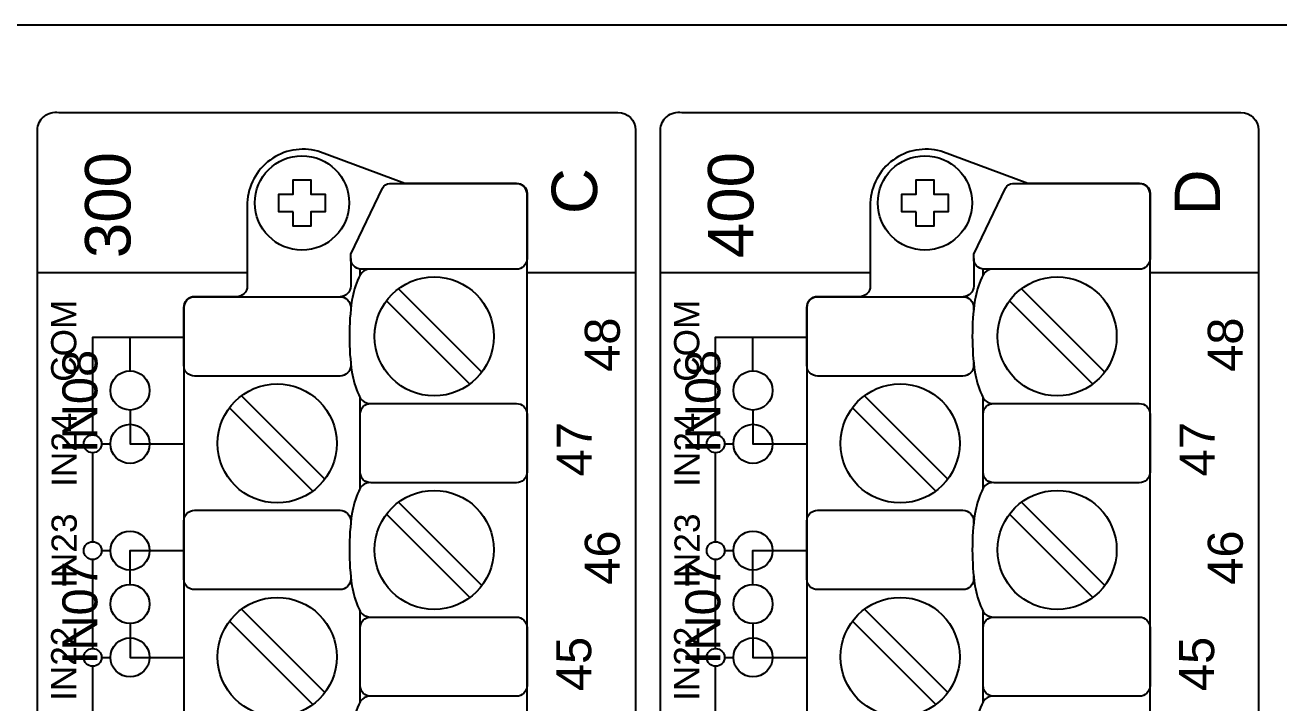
# Model space of a CAD drawing. Extents: x 1 to 47.7, y 0.3 to 34.2.
# Drawn here: x 35.004 to 38.526, y 18.67 to 20.575 of the extents above; entities that cross this region are included whole.
import ezdxf

# ---------------------------------------------------------------- set-up
doc = ezdxf.new("R2010")
doc.units = 0
doc.header["$MEASUREMENT"] = 0
for name, color, linetype in [('5_1__0__EMPTY', 7, 'CONTINUOUS'), ('5_2__2___8__OPTOISO_IND_LS', 7, 'CONTINUOUS'), ('5_3__7___8__OPTOISO_IND_LS', 7, 'CONTINUOUS'), ('5_4__4___24__OPTOISO_LS_IN', 7, 'CONTINUOUS'), ('5_5__D___24__OPTOISO_LS_IN', 7, 'CONTINUOUS'), ('5_6__8___8__OPTOISO_IND_LS', 7, 'CONTINUOUS'), ('6_1__0__EMPTY', 7, 'CONTINUOUS'), ('6_2__2___8__OPTOISO_IND_LS', 7, 'CONTINUOUS'), ('6_3__7___8__OPTOISO_IND_LS', 7, 'CONTINUOUS'), ('6_4__4___24__OPTOISO_LS_IN', 7, 'CONTINUOUS'), ('6_5__D___24__OPTOISO_LS_IN', 7, 'CONTINUOUS'), ('6_6__8___8__OPTOISO_IND_LS', 7, 'CONTINUOUS'), ('7_0______DWG_', 7, 'CONTINUOUS')]:
    doc.layers.add(name, color=color, linetype=linetype)
doc.styles.add('ARIAL', font='arial.ttf')

msp = doc.modelspace()

# ---------------------------------------------------------------- linework, layer by layer
at = {"layer": '5_1__0__EMPTY'}
msp.add_lwpolyline([(35.4497, 19.7815), (35.4497, 14.8004, 0.414215), (35.4797, 14.7704), (35.7925, 14.7705), (36.0373, 14.6796, 0.47859), (36.2358, 14.8246), (36.2358, 15.058, -0.414214), (36.2658, 15.088), (36.3838, 15.088, 0.414213), (36.4138, 15.118), (36.4139, 20.0998, 0.414214), (36.3839, 20.1298), (36.0709, 20.1298), (35.8261, 20.2207, 0.480048), (35.6279, 20.0757), (35.6279, 19.8415, -0.414214), (35.5979, 19.8115), (35.4797, 19.8115, 0.414212), (35.4497, 19.7815), (35.4497, 19.7815)], format="xyb", dxfattribs=at)
msp.add_lwpolyline([(35.7568, 20.0503), (35.7165, 20.0503), (35.7165, 20.1002), (35.7568, 20.1002), (35.7568, 20.1403), (35.8067, 20.1403), (35.8067, 20.1002), (35.8467, 20.1002), (35.8467, 20.0503), (35.8067, 20.0503), (35.8067, 20.0101), (35.7568, 20.0101)], close=True, dxfattribs=at)
msp.add_circle((35.7816, 20.0752), 0.1324, dxfattribs=at)
at = {"layer": '5_2__2___8__OPTOISO_IND_LS'}
for points in [[(36.3838, 15.088, 0.414213), (36.4138, 15.118), (36.4139, 20.0998, 0.414214), (36.3839, 20.1298), (36.0709, 20.1298), (35.8261, 20.2207, 0.480048), (35.6279, 20.0757), (35.6279, 19.8415, -0.414214), (35.5979, 19.8115), (35.4797, 19.8115, 0.414212), (35.4497, 19.7815), (35.4497, 19.7815), (35.4497, 14.8004, 0.414215), (35.4797, 14.7704), (35.7925, 14.7705), (36.0373, 14.6796, 0.47859), (36.2358, 14.8246), (36.2358, 15.058, -0.414214), (36.2658, 15.088)], [(35.9185, 19.9188), (35.9186, 19.8415, -0.414214), (35.8886, 19.8115)], [(35.9666, 19.8888, 0.127742), (35.9512, 19.881, 0.081668), (35.941, 19.8654, 0.0591), (35.9217, 19.8017, 0.034646), (35.9146, 19.7002, 0.03436), (35.9217, 19.5995, 0.0591), (35.941, 19.5358, 0.081668), (35.9512, 19.5201, 0.191033), (35.9751, 19.5116)], [(35.9184, 19.6265), (35.9184, 19.6186, -0.414214), (35.8884, 19.5886), (35.4797, 19.5886, -0.414214), (35.4497, 19.6186), (35.4497, 19.7815, -0.414214), (35.4797, 19.8115), (35.8884, 19.8115, -0.414214), (35.9184, 19.7815), (35.9184, 19.7747)], [(35.9451, 19.4816, -0.414214), (35.9751, 19.5116), (36.3838, 19.5116, -0.414214), (36.4138, 19.4816), (36.4138, 19.3188, -0.414214), (36.3838, 19.2888), (35.9751, 19.2888, -0.414214), (35.9451, 19.3188)], [(35.9751, 19.2895, 0.191033), (35.9512, 19.281, 0.081668), (35.941, 19.2654, 0.0591), (35.9217, 19.2017, 0.034646), (35.9146, 19.1002, 0.03436), (35.9217, 18.9995, 0.0591), (35.941, 18.9358, 0.081668), (35.9512, 18.9201, 0.191033), (35.9751, 18.9116)], [(35.9184, 19.0265), (35.9184, 19.0186, -0.414214), (35.8884, 18.9886), (35.4797, 18.9886, -0.414214), (35.4497, 19.0186), (35.4497, 19.1815, -0.414214), (35.4797, 19.2115), (35.8884, 19.2115, -0.414214), (35.9184, 19.1815), (35.9184, 19.1746)], [(35.9451, 18.8816, -0.414214), (35.9751, 18.9116), (36.3838, 18.9116, -0.414214), (36.4138, 18.8816), (36.4138, 18.7188, -0.414214), (36.3838, 18.6888), (35.9751, 18.6888, -0.414214), (35.9451, 18.7188)], [(35.9751, 18.6895, 0.191033), (35.9512, 18.681, 0.081668), (35.941, 18.6654, 0.0591), (35.9217, 18.6017, 0.034646), (35.9146, 18.5002, 0.03436), (35.9217, 18.3995, 0.0591), (35.941, 18.3358, 0.081668), (35.9512, 18.3201, 0.191033), (35.9751, 18.3116)]]:
    msp.add_lwpolyline(points, format="xyb", dxfattribs=at)
msp.add_lwpolyline([(35.7568, 20.0503), (35.7165, 20.0503), (35.7165, 20.1002), (35.7568, 20.1002), (35.7568, 20.1403), (35.8067, 20.1403), (35.8067, 20.1002), (35.8467, 20.1002), (35.8467, 20.0503), (35.8067, 20.0503), (35.8067, 20.0101), (35.7568, 20.0101)], close=True, dxfattribs=at)
msp.add_lwpolyline([(36.4138, 20.1031), (36.4139, 19.9188, -0.414214), (36.3839, 19.8888), (35.9468, 19.8888, -0.390527), (35.9185, 19.9188), (35.9185, 19.931), (36.0082, 20.1169, -0.241514), (36.0282, 20.1298), (36.3839, 20.1298, -0.422157)], format="xyb", close=True, dxfattribs=at)
for points in [[(35.9444, 19.8891), (35.9444, 19.872)], [(36.0525, 19.834), (36.2866, 19.5998)], [(36.0191, 19.8005), (36.2532, 19.5664)], [(35.2985, 19.6032), (35.2985, 19.6982), (35.4497, 19.6982)], [(35.6115, 19.5333), (35.8456, 19.2991)], [(35.9451, 19.273), (35.9451, 19.5281)], [(35.2985, 19.4932), (35.2985, 19.3982), (35.4497, 19.3982)], [(35.5781, 19.4999), (35.8122, 19.2657)], [(36.0525, 19.234), (36.2866, 18.9998)], [(36.0191, 19.2005), (36.2532, 18.9664)], [(35.2985, 19.0032), (35.2985, 19.0982), (35.4497, 19.0982)], [(35.6115, 18.9333), (35.8456, 18.6991)], [(35.9451, 18.673), (35.9451, 18.9281)], [(35.2985, 18.8932), (35.2985, 18.7982), (35.4497, 18.7982)], [(35.5781, 18.8999), (35.8122, 18.6657)]]:
    msp.add_lwpolyline(points, dxfattribs=at)
for centre, radius in [((35.7816, 20.0752), 0.1324), ((36.1528, 19.7002), 0.1673), ((35.2985, 19.5482), 0.055), ((35.7118, 19.3995), 0.1673), ((36.1528, 19.1002), 0.1673), ((35.2985, 18.9482), 0.055), ((35.7118, 18.7995), 0.1673)]:
    msp.add_circle(centre, radius, dxfattribs=at)
at = {"layer": '5_3__7___8__OPTOISO_IND_LS'}
for points in [[(36.3838, 15.088, 0.414213), (36.4138, 15.118), (36.4139, 20.0998, 0.414214), (36.3839, 20.1298), (36.0709, 20.1298), (35.8261, 20.2207, 0.480048), (35.6279, 20.0757), (35.6279, 19.8415, -0.414214), (35.5979, 19.8115), (35.4797, 19.8115, 0.414212), (35.4497, 19.7815), (35.4497, 19.7815), (35.4497, 14.8004, 0.414215), (35.4797, 14.7704), (35.7925, 14.7705), (36.0373, 14.6796, 0.47859), (36.2358, 14.8246), (36.2358, 15.058, -0.414214), (36.2658, 15.088)], [(35.9185, 19.9188), (35.9186, 19.8415, -0.414214), (35.8886, 19.8115)], [(35.9666, 19.8888, 0.127742), (35.9512, 19.881, 0.081668), (35.941, 19.8654, 0.0591), (35.9217, 19.8017, 0.034646), (35.9146, 19.7002, 0.03436), (35.9217, 19.5995, 0.0591), (35.941, 19.5358, 0.081668), (35.9512, 19.5201, 0.191033), (35.9751, 19.5116)], [(35.9184, 19.6265), (35.9184, 19.6186, -0.414214), (35.8884, 19.5886), (35.4797, 19.5886, -0.414214), (35.4497, 19.6186), (35.4497, 19.7815, -0.414214), (35.4797, 19.8115), (35.8884, 19.8115, -0.414214), (35.9184, 19.7815), (35.9184, 19.7747)], [(35.9451, 19.4816, -0.414214), (35.9751, 19.5116), (36.3838, 19.5116, -0.414214), (36.4138, 19.4816), (36.4138, 19.3188, -0.414214), (36.3838, 19.2888), (35.9751, 19.2888, -0.414214), (35.9451, 19.3188)], [(35.9751, 19.2895, 0.191033), (35.9512, 19.281, 0.081668), (35.941, 19.2654, 0.0591), (35.9217, 19.2017, 0.034646), (35.9146, 19.1002, 0.03436), (35.9217, 18.9995, 0.0591), (35.941, 18.9358, 0.081668), (35.9512, 18.9201, 0.191033), (35.9751, 18.9116)], [(35.9184, 19.0265), (35.9184, 19.0186, -0.414214), (35.8884, 18.9886), (35.4797, 18.9886, -0.414214), (35.4497, 19.0186), (35.4497, 19.1815, -0.414214), (35.4797, 19.2115), (35.8884, 19.2115, -0.414214), (35.9184, 19.1815), (35.9184, 19.1746)], [(35.9451, 18.8816, -0.414214), (35.9751, 18.9116), (36.3838, 18.9116, -0.414214), (36.4138, 18.8816), (36.4138, 18.7188, -0.414214), (36.3838, 18.6888), (35.9751, 18.6888, -0.414214), (35.9451, 18.7188)], [(35.9751, 18.6895, 0.191033), (35.9512, 18.681, 0.081668), (35.941, 18.6654, 0.0591), (35.9217, 18.6017, 0.034646), (35.9146, 18.5002, 0.03436), (35.9217, 18.3995, 0.0591), (35.941, 18.3358, 0.081668), (35.9512, 18.3201, 0.191033), (35.9751, 18.3116)]]:
    msp.add_lwpolyline(points, format="xyb", dxfattribs=at)
msp.add_lwpolyline([(35.7568, 20.0503), (35.7165, 20.0503), (35.7165, 20.1002), (35.7568, 20.1002), (35.7568, 20.1403), (35.8067, 20.1403), (35.8067, 20.1002), (35.8467, 20.1002), (35.8467, 20.0503), (35.8067, 20.0503), (35.8067, 20.0101), (35.7568, 20.0101)], close=True, dxfattribs=at)
msp.add_lwpolyline([(36.4138, 20.1031), (36.4139, 19.9188, -0.414214), (36.3839, 19.8888), (35.9468, 19.8888, -0.390527), (35.9185, 19.9188), (35.9185, 19.931), (36.0082, 20.1169, -0.241514), (36.0282, 20.1298), (36.3839, 20.1298, -0.422157)], format="xyb", close=True, dxfattribs=at)
for points in [[(35.9444, 19.8891), (35.9444, 19.872)], [(36.0525, 19.834), (36.2866, 19.5998)], [(36.0191, 19.8005), (36.2532, 19.5664)], [(35.2985, 19.6032), (35.2985, 19.6982), (35.4497, 19.6982)], [(35.6115, 19.5333), (35.8456, 19.2991)], [(35.9451, 19.273), (35.9451, 19.5281)], [(35.2985, 19.4932), (35.2985, 19.3982), (35.4497, 19.3982)], [(35.5781, 19.4999), (35.8122, 19.2657)], [(36.0525, 19.234), (36.2866, 18.9998)], [(36.0191, 19.2005), (36.2532, 18.9664)], [(35.2985, 19.0032), (35.2985, 19.0982), (35.4497, 19.0982)], [(35.6115, 18.9333), (35.8456, 18.6991)], [(35.9451, 18.673), (35.9451, 18.9281)], [(35.2985, 18.8932), (35.2985, 18.7982), (35.4497, 18.7982)], [(35.5781, 18.8999), (35.8122, 18.6657)]]:
    msp.add_lwpolyline(points, dxfattribs=at)
for centre, radius in [((35.7816, 20.0752), 0.1324), ((36.1528, 19.7002), 0.1673), ((35.2985, 19.5482), 0.055), ((35.7118, 19.3995), 0.1673), ((36.1528, 19.1002), 0.1673), ((35.2985, 18.9482), 0.055), ((35.7118, 18.7995), 0.1673)]:
    msp.add_circle(centre, radius, dxfattribs=at)
at = {"layer": '5_4__4___24__OPTOISO_LS_IN'}
for points in [[(36.3838, 15.088, 0.414213), (36.4138, 15.118), (36.4139, 20.0998, 0.414214), (36.3839, 20.1298), (36.0709, 20.1298), (35.8261, 20.2207, 0.480048), (35.6279, 20.0757), (35.6279, 19.8415, -0.414214), (35.5979, 19.8115), (35.4797, 19.8115, 0.414212), (35.4497, 19.7815), (35.4497, 19.7815), (35.4497, 14.8004, 0.414215), (35.4797, 14.7704), (35.7925, 14.7705), (36.0373, 14.6796, 0.47859), (36.2358, 14.8246), (36.2358, 15.058, -0.414214), (36.2658, 15.088)], [(35.9185, 19.9188), (35.9186, 19.8415, -0.414214), (35.8886, 19.8115)], [(35.9666, 19.8888, 0.127742), (35.9512, 19.881, 0.081668), (35.941, 19.8654, 0.0591), (35.9217, 19.8017, 0.034646), (35.9146, 19.7002, 0.03436), (35.9217, 19.5995, 0.0591), (35.941, 19.5358, 0.081668), (35.9512, 19.5201, 0.191033), (35.9751, 19.5116)], [(35.9184, 19.6265), (35.9184, 19.6186, -0.414214), (35.8884, 19.5886), (35.4797, 19.5886, -0.414214), (35.4497, 19.6186), (35.4497, 19.7815, -0.414214), (35.4797, 19.8115), (35.8884, 19.8115, -0.414214), (35.9184, 19.7815), (35.9184, 19.7747)], [(35.9451, 19.4816, -0.414214), (35.9751, 19.5116), (36.3838, 19.5116, -0.414214), (36.4138, 19.4816), (36.4138, 19.3188, -0.414214), (36.3838, 19.2888), (35.9751, 19.2888, -0.414214), (35.9451, 19.3188)], [(35.9751, 19.2895, 0.191033), (35.9512, 19.281, 0.081668), (35.941, 19.2654, 0.0591), (35.9217, 19.2017, 0.034646), (35.9146, 19.1002, 0.03436), (35.9217, 18.9995, 0.0591), (35.941, 18.9358, 0.081668), (35.9512, 18.9201, 0.191033), (35.9751, 18.9116)], [(35.9184, 19.0265), (35.9184, 19.0186, -0.414214), (35.8884, 18.9886), (35.4797, 18.9886, -0.414214), (35.4497, 19.0186), (35.4497, 19.1815, -0.414214), (35.4797, 19.2115), (35.8884, 19.2115, -0.414214), (35.9184, 19.1815), (35.9184, 19.1746)], [(35.9451, 18.8816, -0.414214), (35.9751, 18.9116), (36.3838, 18.9116, -0.414214), (36.4138, 18.8816), (36.4138, 18.7188, -0.414214), (36.3838, 18.6888), (35.9751, 18.6888, -0.414214), (35.9451, 18.7188)], [(35.9751, 18.6895, 0.191033), (35.9512, 18.681, 0.081668), (35.941, 18.6654, 0.0591), (35.9217, 18.6017, 0.034646), (35.9146, 18.5002, 0.03436), (35.9217, 18.3995, 0.0591), (35.941, 18.3358, 0.081668), (35.9512, 18.3201, 0.191033), (35.9751, 18.3116)]]:
    msp.add_lwpolyline(points, format="xyb", dxfattribs=at)
msp.add_lwpolyline([(35.7568, 20.0503), (35.7165, 20.0503), (35.7165, 20.1002), (35.7568, 20.1002), (35.7568, 20.1403), (35.8067, 20.1403), (35.8067, 20.1002), (35.8467, 20.1002), (35.8467, 20.0503), (35.8067, 20.0503), (35.8067, 20.0101), (35.7568, 20.0101)], close=True, dxfattribs=at)
msp.add_lwpolyline([(36.4138, 20.1031), (36.4139, 19.9188, -0.414214), (36.3839, 19.8888), (35.9468, 19.8888, -0.390527), (35.9185, 19.9188), (35.9185, 19.931), (36.0082, 20.1169, -0.241514), (36.0282, 20.1298), (36.3839, 20.1298, -0.422157)], format="xyb", close=True, dxfattribs=at)
for points in [[(35.9444, 19.8891), (35.9444, 19.872)], [(36.0525, 19.834), (36.2866, 19.5998)], [(36.0191, 19.8005), (36.2532, 19.5664)], [(35.1936, 19.4232), (35.1936, 19.6982), (35.4497, 19.6982)], [(35.6115, 19.5333), (35.8456, 19.2991)], [(35.9451, 19.273), (35.9451, 19.5281)], [(35.5781, 19.4999), (35.8122, 19.2657)], [(35.1936, 19.1232), (35.1936, 19.3732)], [(35.2186, 19.3982), (35.2435, 19.3982)], [(35.3535, 19.3982), (35.4497, 19.3982)], [(36.0525, 19.234), (36.2866, 18.9998)], [(36.0191, 19.2005), (36.2532, 18.9664)], [(35.2186, 19.0982), (35.2435, 19.0982)], [(35.3535, 19.0982), (35.4497, 19.0982)], [(35.1936, 18.8232), (35.1936, 19.0732)], [(35.6115, 18.9333), (35.8456, 18.6991)], [(35.9451, 18.673), (35.9451, 18.9281)], [(35.5781, 18.8999), (35.8122, 18.6657)], [(35.2186, 18.7982), (35.2435, 18.7982)], [(35.3535, 18.7982), (35.4497, 18.7982)], [(35.1936, 18.5232), (35.1936, 18.7732)]]:
    msp.add_lwpolyline(points, dxfattribs=at)
for centre, radius in [((35.7816, 20.0752), 0.1324), ((36.1528, 19.7002), 0.1673), ((35.7118, 19.3995), 0.1673), ((35.2985, 19.3982), 0.055), ((35.1936, 19.3982), 0.025), ((36.1528, 19.1002), 0.1673), ((35.2985, 19.0982), 0.055), ((35.1936, 19.0982), 0.025), ((35.7118, 18.7995), 0.1673), ((35.2985, 18.7982), 0.055), ((35.1936, 18.7982), 0.025)]:
    msp.add_circle(centre, radius, dxfattribs=at)
at = {"layer": '5_5__D___24__OPTOISO_LS_IN'}
for points in [[(36.3838, 15.088, 0.414213), (36.4138, 15.118), (36.4139, 20.0998, 0.414214), (36.3839, 20.1298), (36.0709, 20.1298), (35.8261, 20.2207, 0.480048), (35.6279, 20.0757), (35.6279, 19.8415, -0.414214), (35.5979, 19.8115), (35.4797, 19.8115, 0.414212), (35.4497, 19.7815), (35.4497, 19.7815), (35.4497, 14.8004, 0.414215), (35.4797, 14.7704), (35.7925, 14.7705), (36.0373, 14.6796, 0.47859), (36.2358, 14.8246), (36.2358, 15.058, -0.414214), (36.2658, 15.088)], [(35.9185, 19.9188), (35.9186, 19.8415, -0.414214), (35.8886, 19.8115)], [(35.9666, 19.8888, 0.127742), (35.9512, 19.881, 0.081668), (35.941, 19.8654, 0.0591), (35.9217, 19.8017, 0.034646), (35.9146, 19.7002, 0.03436), (35.9217, 19.5995, 0.0591), (35.941, 19.5358, 0.081668), (35.9512, 19.5201, 0.191033), (35.9751, 19.5116)], [(35.9184, 19.6265), (35.9184, 19.6186, -0.414214), (35.8884, 19.5886), (35.4797, 19.5886, -0.414214), (35.4497, 19.6186), (35.4497, 19.7815, -0.414214), (35.4797, 19.8115), (35.8884, 19.8115, -0.414214), (35.9184, 19.7815), (35.9184, 19.7747)], [(35.9451, 19.4816, -0.414214), (35.9751, 19.5116), (36.3838, 19.5116, -0.414214), (36.4138, 19.4816), (36.4138, 19.3188, -0.414214), (36.3838, 19.2888), (35.9751, 19.2888, -0.414214), (35.9451, 19.3188)], [(35.9751, 19.2895, 0.191033), (35.9512, 19.281, 0.081668), (35.941, 19.2654, 0.0591), (35.9217, 19.2017, 0.034646), (35.9146, 19.1002, 0.03436), (35.9217, 18.9995, 0.0591), (35.941, 18.9358, 0.081668), (35.9512, 18.9201, 0.191033), (35.9751, 18.9116)], [(35.9184, 19.0265), (35.9184, 19.0186, -0.414214), (35.8884, 18.9886), (35.4797, 18.9886, -0.414214), (35.4497, 19.0186), (35.4497, 19.1815, -0.414214), (35.4797, 19.2115), (35.8884, 19.2115, -0.414214), (35.9184, 19.1815), (35.9184, 19.1746)], [(35.9451, 18.8816, -0.414214), (35.9751, 18.9116), (36.3838, 18.9116, -0.414214), (36.4138, 18.8816), (36.4138, 18.7188, -0.414214), (36.3838, 18.6888), (35.9751, 18.6888, -0.414214), (35.9451, 18.7188)], [(35.9751, 18.6895, 0.191033), (35.9512, 18.681, 0.081668), (35.941, 18.6654, 0.0591), (35.9217, 18.6017, 0.034646), (35.9146, 18.5002, 0.03436), (35.9217, 18.3995, 0.0591), (35.941, 18.3358, 0.081668), (35.9512, 18.3201, 0.191033), (35.9751, 18.3116)]]:
    msp.add_lwpolyline(points, format="xyb", dxfattribs=at)
msp.add_lwpolyline([(35.7568, 20.0503), (35.7165, 20.0503), (35.7165, 20.1002), (35.7568, 20.1002), (35.7568, 20.1403), (35.8067, 20.1403), (35.8067, 20.1002), (35.8467, 20.1002), (35.8467, 20.0503), (35.8067, 20.0503), (35.8067, 20.0101), (35.7568, 20.0101)], close=True, dxfattribs=at)
msp.add_lwpolyline([(36.4138, 20.1031), (36.4139, 19.9188, -0.414214), (36.3839, 19.8888), (35.9468, 19.8888, -0.390527), (35.9185, 19.9188), (35.9185, 19.931), (36.0082, 20.1169, -0.241514), (36.0282, 20.1298), (36.3839, 20.1298, -0.422157)], format="xyb", close=True, dxfattribs=at)
for points in [[(35.9444, 19.8891), (35.9444, 19.872)], [(36.0525, 19.834), (36.2866, 19.5998)], [(36.0191, 19.8005), (36.2532, 19.5664)], [(35.1936, 19.4232), (35.1936, 19.6982), (35.4497, 19.6982)], [(35.6115, 19.5333), (35.8456, 19.2991)], [(35.9451, 19.273), (35.9451, 19.5281)], [(35.5781, 19.4999), (35.8122, 19.2657)], [(35.1936, 19.1232), (35.1936, 19.3732)], [(35.2186, 19.3982), (35.2435, 19.3982)], [(35.3535, 19.3982), (35.4497, 19.3982)], [(36.0525, 19.234), (36.2866, 18.9998)], [(36.0191, 19.2005), (36.2532, 18.9664)], [(35.2186, 19.0982), (35.2435, 19.0982)], [(35.3535, 19.0982), (35.4497, 19.0982)], [(35.1936, 18.8232), (35.1936, 19.0732)], [(35.6115, 18.9333), (35.8456, 18.6991)], [(35.9451, 18.673), (35.9451, 18.9281)], [(35.5781, 18.8999), (35.8122, 18.6657)], [(35.2186, 18.7982), (35.2435, 18.7982)], [(35.3535, 18.7982), (35.4497, 18.7982)], [(35.1936, 18.5232), (35.1936, 18.7732)]]:
    msp.add_lwpolyline(points, dxfattribs=at)
for centre, radius in [((35.7816, 20.0752), 0.1324), ((36.1528, 19.7002), 0.1673), ((35.7118, 19.3995), 0.1673), ((35.2985, 19.3982), 0.055), ((35.1936, 19.3982), 0.025), ((36.1528, 19.1002), 0.1673), ((35.2985, 19.0982), 0.055), ((35.1936, 19.0982), 0.025), ((35.7118, 18.7995), 0.1673), ((35.2985, 18.7982), 0.055), ((35.1936, 18.7982), 0.025)]:
    msp.add_circle(centre, radius, dxfattribs=at)
at = {"layer": '5_6__8___8__OPTOISO_IND_LS'}
for points in [[(36.3838, 15.088, 0.414213), (36.4138, 15.118), (36.4139, 20.0998, 0.414214), (36.3839, 20.1298), (36.0709, 20.1298), (35.8261, 20.2207, 0.480048), (35.6279, 20.0757), (35.6279, 19.8415, -0.414214), (35.5979, 19.8115), (35.4797, 19.8115, 0.414212), (35.4497, 19.7815), (35.4497, 19.7815), (35.4497, 14.8004, 0.414215), (35.4797, 14.7704), (35.7925, 14.7705), (36.0373, 14.6796, 0.47859), (36.2358, 14.8246), (36.2358, 15.058, -0.414214), (36.2658, 15.088)], [(35.9185, 19.9188), (35.9186, 19.8415, -0.414214), (35.8886, 19.8115)], [(35.9666, 19.8888, 0.127742), (35.9512, 19.881, 0.081668), (35.941, 19.8654, 0.0591), (35.9217, 19.8017, 0.034646), (35.9146, 19.7002, 0.03436), (35.9217, 19.5995, 0.0591), (35.941, 19.5358, 0.081668), (35.9512, 19.5201, 0.191033), (35.9751, 19.5116)], [(35.9184, 19.6265), (35.9184, 19.6186, -0.414214), (35.8884, 19.5886), (35.4797, 19.5886, -0.414214), (35.4497, 19.6186), (35.4497, 19.7815, -0.414214), (35.4797, 19.8115), (35.8884, 19.8115, -0.414214), (35.9184, 19.7815), (35.9184, 19.7747)], [(35.9451, 19.4816, -0.414214), (35.9751, 19.5116), (36.3838, 19.5116, -0.414214), (36.4138, 19.4816), (36.4138, 19.3188, -0.414214), (36.3838, 19.2888), (35.9751, 19.2888, -0.414214), (35.9451, 19.3188)], [(35.9751, 19.2895, 0.191033), (35.9512, 19.281, 0.081668), (35.941, 19.2654, 0.0591), (35.9217, 19.2017, 0.034646), (35.9146, 19.1002, 0.03436), (35.9217, 18.9995, 0.0591), (35.941, 18.9358, 0.081668), (35.9512, 18.9201, 0.191033), (35.9751, 18.9116)], [(35.9184, 19.0265), (35.9184, 19.0186, -0.414214), (35.8884, 18.9886), (35.4797, 18.9886, -0.414214), (35.4497, 19.0186), (35.4497, 19.1815, -0.414214), (35.4797, 19.2115), (35.8884, 19.2115, -0.414214), (35.9184, 19.1815), (35.9184, 19.1746)], [(35.9451, 18.8816, -0.414214), (35.9751, 18.9116), (36.3838, 18.9116, -0.414214), (36.4138, 18.8816), (36.4138, 18.7188, -0.414214), (36.3838, 18.6888), (35.9751, 18.6888, -0.414214), (35.9451, 18.7188)], [(35.9751, 18.6895, 0.191033), (35.9512, 18.681, 0.081668), (35.941, 18.6654, 0.0591), (35.9217, 18.6017, 0.034646), (35.9146, 18.5002, 0.03436), (35.9217, 18.3995, 0.0591), (35.941, 18.3358, 0.081668), (35.9512, 18.3201, 0.191033), (35.9751, 18.3116)]]:
    msp.add_lwpolyline(points, format="xyb", dxfattribs=at)
msp.add_lwpolyline([(35.7568, 20.0503), (35.7165, 20.0503), (35.7165, 20.1002), (35.7568, 20.1002), (35.7568, 20.1403), (35.8067, 20.1403), (35.8067, 20.1002), (35.8467, 20.1002), (35.8467, 20.0503), (35.8067, 20.0503), (35.8067, 20.0101), (35.7568, 20.0101)], close=True, dxfattribs=at)
msp.add_lwpolyline([(36.4138, 20.1031), (36.4139, 19.9188, -0.414214), (36.3839, 19.8888), (35.9468, 19.8888, -0.390527), (35.9185, 19.9188), (35.9185, 19.931), (36.0082, 20.1169, -0.241514), (36.0282, 20.1298), (36.3839, 20.1298, -0.422157)], format="xyb", close=True, dxfattribs=at)
for points in [[(35.9444, 19.8891), (35.9444, 19.872)], [(36.0525, 19.834), (36.2866, 19.5998)], [(36.0191, 19.8005), (36.2532, 19.5664)], [(35.2985, 19.6032), (35.2985, 19.6982), (35.4497, 19.6982)], [(35.6115, 19.5333), (35.8456, 19.2991)], [(35.9451, 19.273), (35.9451, 19.5281)], [(35.2985, 19.4932), (35.2985, 19.3982), (35.4497, 19.3982)], [(35.5781, 19.4999), (35.8122, 19.2657)], [(36.0525, 19.234), (36.2866, 18.9998)], [(36.0191, 19.2005), (36.2532, 18.9664)], [(35.2985, 19.0032), (35.2985, 19.0982), (35.4497, 19.0982)], [(35.6115, 18.9333), (35.8456, 18.6991)], [(35.9451, 18.673), (35.9451, 18.9281)], [(35.2985, 18.8932), (35.2985, 18.7982), (35.4497, 18.7982)], [(35.5781, 18.8999), (35.8122, 18.6657)]]:
    msp.add_lwpolyline(points, dxfattribs=at)
for centre, radius in [((35.7816, 20.0752), 0.1324), ((36.1528, 19.7002), 0.1673), ((35.2985, 19.5482), 0.055), ((35.7118, 19.3995), 0.1673), ((36.1528, 19.1002), 0.1673), ((35.2985, 18.9482), 0.055), ((35.7118, 18.7995), 0.1673)]:
    msp.add_circle(centre, radius, dxfattribs=at)
at = {"layer": '6_1__0__EMPTY'}
msp.add_lwpolyline([(37.1997, 19.7815), (37.1997, 14.8004, 0.414215), (37.2297, 14.7704), (37.5425, 14.7705), (37.7873, 14.6796, 0.47859), (37.9858, 14.8246), (37.9858, 15.058, -0.414214), (38.0158, 15.088), (38.1338, 15.088, 0.414213), (38.1638, 15.118), (38.1639, 20.0998, 0.414214), (38.1339, 20.1298), (37.8209, 20.1298), (37.5761, 20.2207, 0.480048), (37.3779, 20.0757), (37.3779, 19.8415, -0.414214), (37.3479, 19.8115), (37.2297, 19.8115, 0.414212), (37.1997, 19.7815), (37.1997, 19.7815)], format="xyb", dxfattribs=at)
msp.add_lwpolyline([(37.5068, 20.0503), (37.4665, 20.0503), (37.4665, 20.1002), (37.5068, 20.1002), (37.5068, 20.1403), (37.5567, 20.1403), (37.5567, 20.1002), (37.5967, 20.1002), (37.5967, 20.0503), (37.5567, 20.0503), (37.5567, 20.0101), (37.5068, 20.0101)], close=True, dxfattribs=at)
msp.add_circle((37.5316, 20.0752), 0.1324, dxfattribs=at)
at = {"layer": '6_2__2___8__OPTOISO_IND_LS'}
for points in [[(38.1338, 15.088, 0.414213), (38.1638, 15.118), (38.1639, 20.0998, 0.414214), (38.1339, 20.1298), (37.8209, 20.1298), (37.5761, 20.2207, 0.480048), (37.3779, 20.0757), (37.3779, 19.8415, -0.414214), (37.3479, 19.8115), (37.2297, 19.8115, 0.414212), (37.1997, 19.7815), (37.1997, 19.7815), (37.1997, 14.8004, 0.414215), (37.2297, 14.7704), (37.5425, 14.7705), (37.7873, 14.6796, 0.47859), (37.9858, 14.8246), (37.9858, 15.058, -0.414214), (38.0158, 15.088)], [(37.6685, 19.9188), (37.6686, 19.8415, -0.414214), (37.6386, 19.8115)], [(37.7166, 19.8888, 0.127742), (37.7012, 19.881, 0.081668), (37.691, 19.8654, 0.0591), (37.6717, 19.8017, 0.034646), (37.6646, 19.7002, 0.03436), (37.6717, 19.5995, 0.0591), (37.691, 19.5358, 0.081668), (37.7012, 19.5201, 0.191033), (37.7251, 19.5116)], [(37.6684, 19.6265), (37.6684, 19.6186, -0.414214), (37.6384, 19.5886), (37.2297, 19.5886, -0.414214), (37.1997, 19.6186), (37.1997, 19.7815, -0.414214), (37.2297, 19.8115), (37.6384, 19.8115, -0.414214), (37.6684, 19.7815), (37.6684, 19.7747)], [(37.6951, 19.4816, -0.414214), (37.7251, 19.5116), (38.1338, 19.5116, -0.414214), (38.1638, 19.4816), (38.1638, 19.3188, -0.414214), (38.1338, 19.2888), (37.7251, 19.2888, -0.414214), (37.6951, 19.3188)], [(37.7251, 19.2895, 0.191033), (37.7012, 19.281, 0.081668), (37.691, 19.2654, 0.0591), (37.6717, 19.2017, 0.034646), (37.6646, 19.1002, 0.03436), (37.6717, 18.9995, 0.0591), (37.691, 18.9358, 0.081668), (37.7012, 18.9201, 0.191033), (37.7251, 18.9116)], [(37.6684, 19.0265), (37.6684, 19.0186, -0.414214), (37.6384, 18.9886), (37.2297, 18.9886, -0.414214), (37.1997, 19.0186), (37.1997, 19.1815, -0.414214), (37.2297, 19.2115), (37.6384, 19.2115, -0.414214), (37.6684, 19.1815), (37.6684, 19.1746)], [(37.6951, 18.8816, -0.414214), (37.7251, 18.9116), (38.1338, 18.9116, -0.414214), (38.1638, 18.8816), (38.1638, 18.7188, -0.414214), (38.1338, 18.6888), (37.7251, 18.6888, -0.414214), (37.6951, 18.7188)], [(37.7251, 18.6895, 0.191033), (37.7012, 18.681, 0.081668), (37.691, 18.6654, 0.0591), (37.6717, 18.6017, 0.034646), (37.6646, 18.5002, 0.03436), (37.6717, 18.3995, 0.0591), (37.691, 18.3358, 0.081668), (37.7012, 18.3201, 0.191033), (37.7251, 18.3116)]]:
    msp.add_lwpolyline(points, format="xyb", dxfattribs=at)
msp.add_lwpolyline([(37.5068, 20.0503), (37.4665, 20.0503), (37.4665, 20.1002), (37.5068, 20.1002), (37.5068, 20.1403), (37.5567, 20.1403), (37.5567, 20.1002), (37.5967, 20.1002), (37.5967, 20.0503), (37.5567, 20.0503), (37.5567, 20.0101), (37.5068, 20.0101)], close=True, dxfattribs=at)
msp.add_lwpolyline([(38.1638, 20.1031), (38.1639, 19.9188, -0.414214), (38.1339, 19.8888), (37.6968, 19.8888, -0.390527), (37.6685, 19.9188), (37.6685, 19.931), (37.7582, 20.1169, -0.241514), (37.7782, 20.1298), (38.1339, 20.1298, -0.422157)], format="xyb", close=True, dxfattribs=at)
for points in [[(37.6944, 19.8891), (37.6944, 19.872)], [(37.8025, 19.834), (38.0366, 19.5998)], [(37.7691, 19.8005), (38.0032, 19.5664)], [(37.0485, 19.6032), (37.0485, 19.6982), (37.1997, 19.6982)], [(37.3615, 19.5333), (37.5956, 19.2991)], [(37.6951, 19.273), (37.6951, 19.5281)], [(37.0485, 19.4932), (37.0485, 19.3982), (37.1997, 19.3982)], [(37.3281, 19.4999), (37.5622, 19.2657)], [(37.8025, 19.234), (38.0366, 18.9998)], [(37.7691, 19.2005), (38.0032, 18.9664)], [(37.0485, 19.0032), (37.0485, 19.0982), (37.1997, 19.0982)], [(37.3615, 18.9333), (37.5956, 18.6991)], [(37.6951, 18.673), (37.6951, 18.9281)], [(37.0485, 18.8932), (37.0485, 18.7982), (37.1997, 18.7982)], [(37.3281, 18.8999), (37.5622, 18.6657)]]:
    msp.add_lwpolyline(points, dxfattribs=at)
for centre, radius in [((37.5316, 20.0752), 0.1324), ((37.9028, 19.7002), 0.1673), ((37.0485, 19.5482), 0.055), ((37.4618, 19.3995), 0.1673), ((37.9028, 19.1002), 0.1673), ((37.0485, 18.9482), 0.055), ((37.4618, 18.7995), 0.1673)]:
    msp.add_circle(centre, radius, dxfattribs=at)
at = {"layer": '6_3__7___8__OPTOISO_IND_LS'}
for points in [[(38.1338, 15.088, 0.414213), (38.1638, 15.118), (38.1639, 20.0998, 0.414214), (38.1339, 20.1298), (37.8209, 20.1298), (37.5761, 20.2207, 0.480048), (37.3779, 20.0757), (37.3779, 19.8415, -0.414214), (37.3479, 19.8115), (37.2297, 19.8115, 0.414212), (37.1997, 19.7815), (37.1997, 19.7815), (37.1997, 14.8004, 0.414215), (37.2297, 14.7704), (37.5425, 14.7705), (37.7873, 14.6796, 0.47859), (37.9858, 14.8246), (37.9858, 15.058, -0.414214), (38.0158, 15.088)], [(37.6685, 19.9188), (37.6686, 19.8415, -0.414214), (37.6386, 19.8115)], [(37.7166, 19.8888, 0.127742), (37.7012, 19.881, 0.081668), (37.691, 19.8654, 0.0591), (37.6717, 19.8017, 0.034646), (37.6646, 19.7002, 0.03436), (37.6717, 19.5995, 0.0591), (37.691, 19.5358, 0.081668), (37.7012, 19.5201, 0.191033), (37.7251, 19.5116)], [(37.6684, 19.6265), (37.6684, 19.6186, -0.414214), (37.6384, 19.5886), (37.2297, 19.5886, -0.414214), (37.1997, 19.6186), (37.1997, 19.7815, -0.414214), (37.2297, 19.8115), (37.6384, 19.8115, -0.414214), (37.6684, 19.7815), (37.6684, 19.7747)], [(37.6951, 19.4816, -0.414214), (37.7251, 19.5116), (38.1338, 19.5116, -0.414214), (38.1638, 19.4816), (38.1638, 19.3188, -0.414214), (38.1338, 19.2888), (37.7251, 19.2888, -0.414214), (37.6951, 19.3188)], [(37.7251, 19.2895, 0.191033), (37.7012, 19.281, 0.081668), (37.691, 19.2654, 0.0591), (37.6717, 19.2017, 0.034646), (37.6646, 19.1002, 0.03436), (37.6717, 18.9995, 0.0591), (37.691, 18.9358, 0.081668), (37.7012, 18.9201, 0.191033), (37.7251, 18.9116)], [(37.6684, 19.0265), (37.6684, 19.0186, -0.414214), (37.6384, 18.9886), (37.2297, 18.9886, -0.414214), (37.1997, 19.0186), (37.1997, 19.1815, -0.414214), (37.2297, 19.2115), (37.6384, 19.2115, -0.414214), (37.6684, 19.1815), (37.6684, 19.1746)], [(37.6951, 18.8816, -0.414214), (37.7251, 18.9116), (38.1338, 18.9116, -0.414214), (38.1638, 18.8816), (38.1638, 18.7188, -0.414214), (38.1338, 18.6888), (37.7251, 18.6888, -0.414214), (37.6951, 18.7188)], [(37.7251, 18.6895, 0.191033), (37.7012, 18.681, 0.081668), (37.691, 18.6654, 0.0591), (37.6717, 18.6017, 0.034646), (37.6646, 18.5002, 0.03436), (37.6717, 18.3995, 0.0591), (37.691, 18.3358, 0.081668), (37.7012, 18.3201, 0.191033), (37.7251, 18.3116)]]:
    msp.add_lwpolyline(points, format="xyb", dxfattribs=at)
msp.add_lwpolyline([(37.5068, 20.0503), (37.4665, 20.0503), (37.4665, 20.1002), (37.5068, 20.1002), (37.5068, 20.1403), (37.5567, 20.1403), (37.5567, 20.1002), (37.5967, 20.1002), (37.5967, 20.0503), (37.5567, 20.0503), (37.5567, 20.0101), (37.5068, 20.0101)], close=True, dxfattribs=at)
msp.add_lwpolyline([(38.1638, 20.1031), (38.1639, 19.9188, -0.414214), (38.1339, 19.8888), (37.6968, 19.8888, -0.390527), (37.6685, 19.9188), (37.6685, 19.931), (37.7582, 20.1169, -0.241514), (37.7782, 20.1298), (38.1339, 20.1298, -0.422157)], format="xyb", close=True, dxfattribs=at)
for points in [[(37.6944, 19.8891), (37.6944, 19.872)], [(37.8025, 19.834), (38.0366, 19.5998)], [(37.7691, 19.8005), (38.0032, 19.5664)], [(37.0485, 19.6032), (37.0485, 19.6982), (37.1997, 19.6982)], [(37.3615, 19.5333), (37.5956, 19.2991)], [(37.6951, 19.273), (37.6951, 19.5281)], [(37.0485, 19.4932), (37.0485, 19.3982), (37.1997, 19.3982)], [(37.3281, 19.4999), (37.5622, 19.2657)], [(37.8025, 19.234), (38.0366, 18.9998)], [(37.7691, 19.2005), (38.0032, 18.9664)], [(37.0485, 19.0032), (37.0485, 19.0982), (37.1997, 19.0982)], [(37.3615, 18.9333), (37.5956, 18.6991)], [(37.6951, 18.673), (37.6951, 18.9281)], [(37.0485, 18.8932), (37.0485, 18.7982), (37.1997, 18.7982)], [(37.3281, 18.8999), (37.5622, 18.6657)]]:
    msp.add_lwpolyline(points, dxfattribs=at)
for centre, radius in [((37.5316, 20.0752), 0.1324), ((37.9028, 19.7002), 0.1673), ((37.0485, 19.5482), 0.055), ((37.4618, 19.3995), 0.1673), ((37.9028, 19.1002), 0.1673), ((37.0485, 18.9482), 0.055), ((37.4618, 18.7995), 0.1673)]:
    msp.add_circle(centre, radius, dxfattribs=at)
at = {"layer": '6_4__4___24__OPTOISO_LS_IN'}
for points in [[(38.1338, 15.088, 0.414213), (38.1638, 15.118), (38.1639, 20.0998, 0.414214), (38.1339, 20.1298), (37.8209, 20.1298), (37.5761, 20.2207, 0.480048), (37.3779, 20.0757), (37.3779, 19.8415, -0.414214), (37.3479, 19.8115), (37.2297, 19.8115, 0.414212), (37.1997, 19.7815), (37.1997, 19.7815), (37.1997, 14.8004, 0.414215), (37.2297, 14.7704), (37.5425, 14.7705), (37.7873, 14.6796, 0.47859), (37.9858, 14.8246), (37.9858, 15.058, -0.414214), (38.0158, 15.088)], [(37.6685, 19.9188), (37.6686, 19.8415, -0.414214), (37.6386, 19.8115)], [(37.7166, 19.8888, 0.127742), (37.7012, 19.881, 0.081668), (37.691, 19.8654, 0.0591), (37.6717, 19.8017, 0.034646), (37.6646, 19.7002, 0.03436), (37.6717, 19.5995, 0.0591), (37.691, 19.5358, 0.081668), (37.7012, 19.5201, 0.191033), (37.7251, 19.5116)], [(37.6684, 19.6265), (37.6684, 19.6186, -0.414214), (37.6384, 19.5886), (37.2297, 19.5886, -0.414214), (37.1997, 19.6186), (37.1997, 19.7815, -0.414214), (37.2297, 19.8115), (37.6384, 19.8115, -0.414214), (37.6684, 19.7815), (37.6684, 19.7747)], [(37.6951, 19.4816, -0.414214), (37.7251, 19.5116), (38.1338, 19.5116, -0.414214), (38.1638, 19.4816), (38.1638, 19.3188, -0.414214), (38.1338, 19.2888), (37.7251, 19.2888, -0.414214), (37.6951, 19.3188)], [(37.7251, 19.2895, 0.191033), (37.7012, 19.281, 0.081668), (37.691, 19.2654, 0.0591), (37.6717, 19.2017, 0.034646), (37.6646, 19.1002, 0.03436), (37.6717, 18.9995, 0.0591), (37.691, 18.9358, 0.081668), (37.7012, 18.9201, 0.191033), (37.7251, 18.9116)], [(37.6684, 19.0265), (37.6684, 19.0186, -0.414214), (37.6384, 18.9886), (37.2297, 18.9886, -0.414214), (37.1997, 19.0186), (37.1997, 19.1815, -0.414214), (37.2297, 19.2115), (37.6384, 19.2115, -0.414214), (37.6684, 19.1815), (37.6684, 19.1746)], [(37.6951, 18.8816, -0.414214), (37.7251, 18.9116), (38.1338, 18.9116, -0.414214), (38.1638, 18.8816), (38.1638, 18.7188, -0.414214), (38.1338, 18.6888), (37.7251, 18.6888, -0.414214), (37.6951, 18.7188)], [(37.7251, 18.6895, 0.191033), (37.7012, 18.681, 0.081668), (37.691, 18.6654, 0.0591), (37.6717, 18.6017, 0.034646), (37.6646, 18.5002, 0.03436), (37.6717, 18.3995, 0.0591), (37.691, 18.3358, 0.081668), (37.7012, 18.3201, 0.191033), (37.7251, 18.3116)]]:
    msp.add_lwpolyline(points, format="xyb", dxfattribs=at)
msp.add_lwpolyline([(37.5068, 20.0503), (37.4665, 20.0503), (37.4665, 20.1002), (37.5068, 20.1002), (37.5068, 20.1403), (37.5567, 20.1403), (37.5567, 20.1002), (37.5967, 20.1002), (37.5967, 20.0503), (37.5567, 20.0503), (37.5567, 20.0101), (37.5068, 20.0101)], close=True, dxfattribs=at)
msp.add_lwpolyline([(38.1638, 20.1031), (38.1639, 19.9188, -0.414214), (38.1339, 19.8888), (37.6968, 19.8888, -0.390527), (37.6685, 19.9188), (37.6685, 19.931), (37.7582, 20.1169, -0.241514), (37.7782, 20.1298), (38.1339, 20.1298, -0.422157)], format="xyb", close=True, dxfattribs=at)
for points in [[(37.6944, 19.8891), (37.6944, 19.872)], [(37.8025, 19.834), (38.0366, 19.5998)], [(37.7691, 19.8005), (38.0032, 19.5664)], [(36.9436, 19.4232), (36.9436, 19.6982), (37.1997, 19.6982)], [(37.3615, 19.5333), (37.5956, 19.2991)], [(37.6951, 19.273), (37.6951, 19.5281)], [(37.3281, 19.4999), (37.5622, 19.2657)], [(36.9436, 19.1232), (36.9436, 19.3732)], [(36.9686, 19.3982), (36.9935, 19.3982)], [(37.1035, 19.3982), (37.1997, 19.3982)], [(37.8025, 19.234), (38.0366, 18.9998)], [(37.7691, 19.2005), (38.0032, 18.9664)], [(36.9686, 19.0982), (36.9935, 19.0982)], [(37.1035, 19.0982), (37.1997, 19.0982)], [(36.9436, 18.8232), (36.9436, 19.0732)], [(37.3615, 18.9333), (37.5956, 18.6991)], [(37.6951, 18.673), (37.6951, 18.9281)], [(37.3281, 18.8999), (37.5622, 18.6657)], [(36.9686, 18.7982), (36.9935, 18.7982)], [(37.1035, 18.7982), (37.1997, 18.7982)], [(36.9436, 18.5232), (36.9436, 18.7732)]]:
    msp.add_lwpolyline(points, dxfattribs=at)
for centre, radius in [((37.5316, 20.0752), 0.1324), ((37.9028, 19.7002), 0.1673), ((37.4618, 19.3995), 0.1673), ((37.0485, 19.3982), 0.055), ((36.9436, 19.3982), 0.025), ((37.9028, 19.1002), 0.1673), ((37.0485, 19.0982), 0.055), ((36.9436, 19.0982), 0.025), ((37.4618, 18.7995), 0.1673), ((37.0485, 18.7982), 0.055), ((36.9436, 18.7982), 0.025)]:
    msp.add_circle(centre, radius, dxfattribs=at)
at = {"layer": '6_5__D___24__OPTOISO_LS_IN'}
for points in [[(38.1338, 15.088, 0.414213), (38.1638, 15.118), (38.1639, 20.0998, 0.414214), (38.1339, 20.1298), (37.8209, 20.1298), (37.5761, 20.2207, 0.480048), (37.3779, 20.0757), (37.3779, 19.8415, -0.414214), (37.3479, 19.8115), (37.2297, 19.8115, 0.414212), (37.1997, 19.7815), (37.1997, 19.7815), (37.1997, 14.8004, 0.414215), (37.2297, 14.7704), (37.5425, 14.7705), (37.7873, 14.6796, 0.47859), (37.9858, 14.8246), (37.9858, 15.058, -0.414214), (38.0158, 15.088)], [(37.6685, 19.9188), (37.6686, 19.8415, -0.414214), (37.6386, 19.8115)], [(37.7166, 19.8888, 0.127742), (37.7012, 19.881, 0.081668), (37.691, 19.8654, 0.0591), (37.6717, 19.8017, 0.034646), (37.6646, 19.7002, 0.03436), (37.6717, 19.5995, 0.0591), (37.691, 19.5358, 0.081668), (37.7012, 19.5201, 0.191033), (37.7251, 19.5116)], [(37.6684, 19.6265), (37.6684, 19.6186, -0.414214), (37.6384, 19.5886), (37.2297, 19.5886, -0.414214), (37.1997, 19.6186), (37.1997, 19.7815, -0.414214), (37.2297, 19.8115), (37.6384, 19.8115, -0.414214), (37.6684, 19.7815), (37.6684, 19.7747)], [(37.6951, 19.4816, -0.414214), (37.7251, 19.5116), (38.1338, 19.5116, -0.414214), (38.1638, 19.4816), (38.1638, 19.3188, -0.414214), (38.1338, 19.2888), (37.7251, 19.2888, -0.414214), (37.6951, 19.3188)], [(37.7251, 19.2895, 0.191033), (37.7012, 19.281, 0.081668), (37.691, 19.2654, 0.0591), (37.6717, 19.2017, 0.034646), (37.6646, 19.1002, 0.03436), (37.6717, 18.9995, 0.0591), (37.691, 18.9358, 0.081668), (37.7012, 18.9201, 0.191033), (37.7251, 18.9116)], [(37.6684, 19.0265), (37.6684, 19.0186, -0.414214), (37.6384, 18.9886), (37.2297, 18.9886, -0.414214), (37.1997, 19.0186), (37.1997, 19.1815, -0.414214), (37.2297, 19.2115), (37.6384, 19.2115, -0.414214), (37.6684, 19.1815), (37.6684, 19.1746)], [(37.6951, 18.8816, -0.414214), (37.7251, 18.9116), (38.1338, 18.9116, -0.414214), (38.1638, 18.8816), (38.1638, 18.7188, -0.414214), (38.1338, 18.6888), (37.7251, 18.6888, -0.414214), (37.6951, 18.7188)], [(37.7251, 18.6895, 0.191033), (37.7012, 18.681, 0.081668), (37.691, 18.6654, 0.0591), (37.6717, 18.6017, 0.034646), (37.6646, 18.5002, 0.03436), (37.6717, 18.3995, 0.0591), (37.691, 18.3358, 0.081668), (37.7012, 18.3201, 0.191033), (37.7251, 18.3116)]]:
    msp.add_lwpolyline(points, format="xyb", dxfattribs=at)
msp.add_lwpolyline([(37.5068, 20.0503), (37.4665, 20.0503), (37.4665, 20.1002), (37.5068, 20.1002), (37.5068, 20.1403), (37.5567, 20.1403), (37.5567, 20.1002), (37.5967, 20.1002), (37.5967, 20.0503), (37.5567, 20.0503), (37.5567, 20.0101), (37.5068, 20.0101)], close=True, dxfattribs=at)
msp.add_lwpolyline([(38.1638, 20.1031), (38.1639, 19.9188, -0.414214), (38.1339, 19.8888), (37.6968, 19.8888, -0.390527), (37.6685, 19.9188), (37.6685, 19.931), (37.7582, 20.1169, -0.241514), (37.7782, 20.1298), (38.1339, 20.1298, -0.422157)], format="xyb", close=True, dxfattribs=at)
for points in [[(37.6944, 19.8891), (37.6944, 19.872)], [(37.8025, 19.834), (38.0366, 19.5998)], [(37.7691, 19.8005), (38.0032, 19.5664)], [(36.9436, 19.4232), (36.9436, 19.6982), (37.1997, 19.6982)], [(37.3615, 19.5333), (37.5956, 19.2991)], [(37.6951, 19.273), (37.6951, 19.5281)], [(37.3281, 19.4999), (37.5622, 19.2657)], [(36.9436, 19.1232), (36.9436, 19.3732)], [(36.9686, 19.3982), (36.9935, 19.3982)], [(37.1035, 19.3982), (37.1997, 19.3982)], [(37.8025, 19.234), (38.0366, 18.9998)], [(37.7691, 19.2005), (38.0032, 18.9664)], [(36.9686, 19.0982), (36.9935, 19.0982)], [(37.1035, 19.0982), (37.1997, 19.0982)], [(36.9436, 18.8232), (36.9436, 19.0732)], [(37.3615, 18.9333), (37.5956, 18.6991)], [(37.6951, 18.673), (37.6951, 18.9281)], [(37.3281, 18.8999), (37.5622, 18.6657)], [(36.9686, 18.7982), (36.9935, 18.7982)], [(37.1035, 18.7982), (37.1997, 18.7982)], [(36.9436, 18.5232), (36.9436, 18.7732)]]:
    msp.add_lwpolyline(points, dxfattribs=at)
for centre, radius in [((37.5316, 20.0752), 0.1324), ((37.9028, 19.7002), 0.1673), ((37.4618, 19.3995), 0.1673), ((37.0485, 19.3982), 0.055), ((36.9436, 19.3982), 0.025), ((37.9028, 19.1002), 0.1673), ((37.0485, 19.0982), 0.055), ((36.9436, 19.0982), 0.025), ((37.4618, 18.7995), 0.1673), ((37.0485, 18.7982), 0.055), ((36.9436, 18.7982), 0.025)]:
    msp.add_circle(centre, radius, dxfattribs=at)
at = {"layer": '6_6__8___8__OPTOISO_IND_LS'}
for points in [[(38.1338, 15.088, 0.414213), (38.1638, 15.118), (38.1639, 20.0998, 0.414214), (38.1339, 20.1298), (37.8209, 20.1298), (37.5761, 20.2207, 0.480048), (37.3779, 20.0757), (37.3779, 19.8415, -0.414214), (37.3479, 19.8115), (37.2297, 19.8115, 0.414212), (37.1997, 19.7815), (37.1997, 19.7815), (37.1997, 14.8004, 0.414215), (37.2297, 14.7704), (37.5425, 14.7705), (37.7873, 14.6796, 0.47859), (37.9858, 14.8246), (37.9858, 15.058, -0.414214), (38.0158, 15.088)], [(37.6685, 19.9188), (37.6686, 19.8415, -0.414214), (37.6386, 19.8115)], [(37.7166, 19.8888, 0.127742), (37.7012, 19.881, 0.081668), (37.691, 19.8654, 0.0591), (37.6717, 19.8017, 0.034646), (37.6646, 19.7002, 0.03436), (37.6717, 19.5995, 0.0591), (37.691, 19.5358, 0.081668), (37.7012, 19.5201, 0.191033), (37.7251, 19.5116)], [(37.6684, 19.6265), (37.6684, 19.6186, -0.414214), (37.6384, 19.5886), (37.2297, 19.5886, -0.414214), (37.1997, 19.6186), (37.1997, 19.7815, -0.414214), (37.2297, 19.8115), (37.6384, 19.8115, -0.414214), (37.6684, 19.7815), (37.6684, 19.7747)], [(37.6951, 19.4816, -0.414214), (37.7251, 19.5116), (38.1338, 19.5116, -0.414214), (38.1638, 19.4816), (38.1638, 19.3188, -0.414214), (38.1338, 19.2888), (37.7251, 19.2888, -0.414214), (37.6951, 19.3188)], [(37.7251, 19.2895, 0.191033), (37.7012, 19.281, 0.081668), (37.691, 19.2654, 0.0591), (37.6717, 19.2017, 0.034646), (37.6646, 19.1002, 0.03436), (37.6717, 18.9995, 0.0591), (37.691, 18.9358, 0.081668), (37.7012, 18.9201, 0.191033), (37.7251, 18.9116)], [(37.6684, 19.0265), (37.6684, 19.0186, -0.414214), (37.6384, 18.9886), (37.2297, 18.9886, -0.414214), (37.1997, 19.0186), (37.1997, 19.1815, -0.414214), (37.2297, 19.2115), (37.6384, 19.2115, -0.414214), (37.6684, 19.1815), (37.6684, 19.1746)], [(37.6951, 18.8816, -0.414214), (37.7251, 18.9116), (38.1338, 18.9116, -0.414214), (38.1638, 18.8816), (38.1638, 18.7188, -0.414214), (38.1338, 18.6888), (37.7251, 18.6888, -0.414214), (37.6951, 18.7188)], [(37.7251, 18.6895, 0.191033), (37.7012, 18.681, 0.081668), (37.691, 18.6654, 0.0591), (37.6717, 18.6017, 0.034646), (37.6646, 18.5002, 0.03436), (37.6717, 18.3995, 0.0591), (37.691, 18.3358, 0.081668), (37.7012, 18.3201, 0.191033), (37.7251, 18.3116)]]:
    msp.add_lwpolyline(points, format="xyb", dxfattribs=at)
msp.add_lwpolyline([(37.5068, 20.0503), (37.4665, 20.0503), (37.4665, 20.1002), (37.5068, 20.1002), (37.5068, 20.1403), (37.5567, 20.1403), (37.5567, 20.1002), (37.5967, 20.1002), (37.5967, 20.0503), (37.5567, 20.0503), (37.5567, 20.0101), (37.5068, 20.0101)], close=True, dxfattribs=at)
msp.add_lwpolyline([(38.1638, 20.1031), (38.1639, 19.9188, -0.414214), (38.1339, 19.8888), (37.6968, 19.8888, -0.390527), (37.6685, 19.9188), (37.6685, 19.931), (37.7582, 20.1169, -0.241514), (37.7782, 20.1298), (38.1339, 20.1298, -0.422157)], format="xyb", close=True, dxfattribs=at)
for points in [[(37.6944, 19.8891), (37.6944, 19.872)], [(37.8025, 19.834), (38.0366, 19.5998)], [(37.7691, 19.8005), (38.0032, 19.5664)], [(37.0485, 19.6032), (37.0485, 19.6982), (37.1997, 19.6982)], [(37.3615, 19.5333), (37.5956, 19.2991)], [(37.6951, 19.273), (37.6951, 19.5281)], [(37.0485, 19.4932), (37.0485, 19.3982), (37.1997, 19.3982)], [(37.3281, 19.4999), (37.5622, 19.2657)], [(37.8025, 19.234), (38.0366, 18.9998)], [(37.7691, 19.2005), (38.0032, 18.9664)], [(37.0485, 19.0032), (37.0485, 19.0982), (37.1997, 19.0982)], [(37.3615, 18.9333), (37.5956, 18.6991)], [(37.6951, 18.673), (37.6951, 18.9281)], [(37.0485, 18.8932), (37.0485, 18.7982), (37.1997, 18.7982)], [(37.3281, 18.8999), (37.5622, 18.6657)]]:
    msp.add_lwpolyline(points, dxfattribs=at)
for centre, radius in [((37.5316, 20.0752), 0.1324), ((37.9028, 19.7002), 0.1673), ((37.0485, 19.5482), 0.055), ((37.4618, 19.3995), 0.1673), ((37.9028, 19.1002), 0.1673), ((37.0485, 18.9482), 0.055), ((37.4618, 18.7995), 0.1673)]:
    msp.add_circle(centre, radius, dxfattribs=at)
at = {"layer": '7_0______DWG_'}
for points in [[(40.6403, 20.575), (32.7603, 20.575, 0.414214), (32.6703, 20.485), (32.6703, 3.415, 0.414214), (32.7603, 3.325), (40.6403, 3.325, 0.381966), (40.7297, 3.405), (40.7297, 20.495, 0.381966)], [(35.0387, 3.6192), (35.0387, 20.2795, -0.468367), (35.0987, 20.3295), (36.6687, 20.3295, -0.414132), (36.7187, 20.2795), (36.7187, 3.6192, -0.414214), (36.6687, 3.5692), (35.0887, 3.5692, -0.414287)], [(36.7887, 3.6192), (36.7887, 20.2795, -0.468367), (36.8487, 20.3295), (38.4187, 20.3295, -0.414132), (38.4687, 20.2795), (38.4687, 3.6192, -0.414214), (38.4187, 3.5692), (36.8387, 3.5692, -0.414287)]]:
    msp.add_lwpolyline(points, format="xyb", close=True, dxfattribs=at)
for points in [[(35.0387, 19.8794), (35.6279, 19.8794)], [(36.4139, 19.8794), (36.7187, 19.8794)], [(36.7887, 19.8794), (37.3779, 19.8794)], [(38.1639, 19.8794), (38.4687, 19.8794)]]:
    msp.add_lwpolyline(points, dxfattribs=at)

# ---------------------------------------------------------------- texts
at = {"layer": '5_2__2___8__OPTOISO_IND_LS', "style": 'ARIAL'}
for s, p in [('IN08', (35.2069, 19.3724)), ('IN07', (35.2069, 18.7786))]:
    msp.add_text(s, height=0.09833, rotation=90, dxfattribs=at).set_placement(p)
at = {"layer": '5_3__7___8__OPTOISO_IND_LS', "style": 'ARIAL'}
for s, p in [('IN08', (35.2069, 19.3724)), ('IN07', (35.2069, 18.7786))]:
    msp.add_text(s, height=0.09833, rotation=90, dxfattribs=at).set_placement(p)
at = {"layer": '5_4__4___24__OPTOISO_LS_IN', "style": 'ARIAL'}
for s, p in [('COM', (35.1476, 19.5725)), ('IN24', (35.1488, 19.2774)), ('IN23', (35.1488, 18.9936)), ('IN22', (35.1476, 18.6758))]:
    msp.add_text(s, height=0.0708, rotation=90, dxfattribs=at).set_placement(p)
at = {"layer": '5_5__D___24__OPTOISO_LS_IN', "style": 'ARIAL'}
for s, p in [('COM', (35.1476, 19.5725)), ('IN24', (35.1488, 19.2774)), ('IN23', (35.1488, 18.9936)), ('IN22', (35.1476, 18.6758))]:
    msp.add_text(s, height=0.0708, rotation=90, dxfattribs=at).set_placement(p)
at = {"layer": '5_6__8___8__OPTOISO_IND_LS', "style": 'ARIAL'}
for s, p in [('IN08', (35.2069, 19.3724)), ('IN07', (35.2069, 18.7786))]:
    msp.add_text(s, height=0.09833, rotation=90, dxfattribs=at).set_placement(p)
at = {"layer": '6_2__2___8__OPTOISO_IND_LS', "style": 'ARIAL'}
for s, p in [('IN08', (36.9569, 19.3724)), ('IN07', (36.9569, 18.7786))]:
    msp.add_text(s, height=0.09833, rotation=90, dxfattribs=at).set_placement(p)
at = {"layer": '6_3__7___8__OPTOISO_IND_LS', "style": 'ARIAL'}
for s, p in [('IN08', (36.9569, 19.3724)), ('IN07', (36.9569, 18.7786))]:
    msp.add_text(s, height=0.09833, rotation=90, dxfattribs=at).set_placement(p)
at = {"layer": '6_4__4___24__OPTOISO_LS_IN', "style": 'ARIAL'}
for s, p in [('COM', (36.8976, 19.5725)), ('IN24', (36.8988, 19.2774)), ('IN23', (36.8988, 18.9936)), ('IN22', (36.8976, 18.6758))]:
    msp.add_text(s, height=0.0708, rotation=90, dxfattribs=at).set_placement(p)
at = {"layer": '6_5__D___24__OPTOISO_LS_IN', "style": 'ARIAL'}
for s, p in [('COM', (36.8976, 19.5725)), ('IN24', (36.8988, 19.2774)), ('IN23', (36.8988, 18.9936)), ('IN22', (36.8976, 18.6758))]:
    msp.add_text(s, height=0.0708, rotation=90, dxfattribs=at).set_placement(p)
at = {"layer": '6_6__8___8__OPTOISO_IND_LS', "style": 'ARIAL'}
for s, p in [('IN08', (36.9569, 19.3724)), ('IN07', (36.9569, 18.7786))]:
    msp.add_text(s, height=0.09833, rotation=90, dxfattribs=at).set_placement(p)
at = {"layer": '7_0______DWG_', "style": 'ARIAL'}
for s, height, p in [('300', 0.12783, (35.2999, 19.9203)), ('400', 0.12783, (37.0499, 19.9203)), ('C', 0.1278, (36.6107, 20.0439)), ('D', 0.1278, (38.3608, 20.0404)), ('48', 0.09833, (36.6744, 19.6004)), ('48', 0.09833, (38.4244, 19.6004)), ('47', 0.09833, (36.5955, 19.3068)), ('47', 0.09833, (38.3455, 19.3068)), ('46', 0.09833, (36.6744, 19.0021)), ('46', 0.09833, (38.4244, 19.0021)), ('45', 0.09833, (36.594, 18.7032)), ('45', 0.09833, (38.344, 18.7032))]:
    msp.add_text(s, height=height, rotation=90, dxfattribs=at).set_placement(p)

doc.saveas('drawing.dxf')
